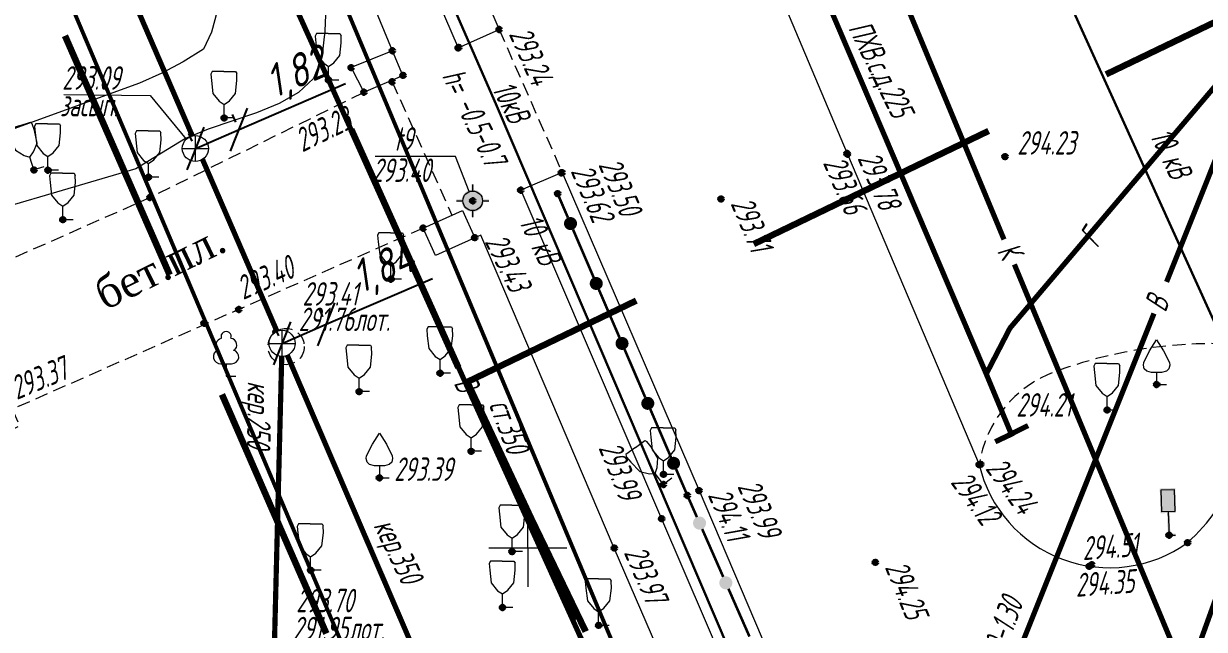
# Model space of a CAD drawing. Header units: metres. Extents: x 1687 to 3282, y 1191 to 1671.
# Drawn here: x 1969.23 to 2014.5, y 1292.29 to 1315.51 of the extents above; entities that cross this region are included whole.
import ezdxf

# ---------------------------------------------------------------- set-up
doc = ezdxf.new("R2010")
doc.units = ezdxf.units.M
doc.set_wipeout_variables(frame=1)
for name, pattern in [('COMMUN', [6, 5, -1]), ('DASHED', [0.75, 0.5, -0.25]), ('DASHEDX2', [1.5, 1, -0.5])]:
    doc.linetypes.add(name, pattern=pattern)
for name, color, linetype, lineweight, transparency in [('51361800', 7, 'Continuous', 18, 0.65), ('71133100', 7, 'Continuous', 18, 0.65), ('71133200', 7, 'Continuous', 18, 0.65), ('71133300', 7, 'Continuous', 18, 0.65), ('82211000', 7, 'Continuous', 18, 0.65), ('Commun', 7, 'Continuous', 18, 0.65), ('ELE_SKLAD', 7, 'Continuous', 18, 0.65), ('GEO_POINTS', 7, 'Continuous', 18, 0.65), ('Grid', 7, 'Continuous', 18, 0.65), ('Otm', 7, 'Continuous', 18, 0.65), ('R_Поверхность6_CNT-MIN', 7, 'Continuous', 18, 0.65), ('Sit', 7, 'Continuous', 18, 0.65), ('Text', 7, 'Continuous', 18, 0.65), ('Text_com', 7, 'Continuous', 18, 0.65), ('Us_znak', 7, 'Continuous', 18, 0.65), ('Us_znak_fon', 7, 'Continuous', 18, 0.65)]:
    doc.layers.add(name, color=color, linetype=linetype, lineweight=lineweight, transparency=transparency)
doc.styles.add('eskd', font='ESKD1.shx', dxfattribs={"width": 1.2, "oblique": 15})
doc.styles.get("Standard").update_dxf_attribs({"font": 'GOST_0.TTF', "oblique": 15})
doc.styles.add('style1', font='times.ttf', dxfattribs={"height": 1})
doc.linetypes.add('KABELww_500', pattern='A,0.0001,-0.4,[131,ltypeshp.shx,S=0.4,R=90,X=0.4,Y=-0.4],0.2,[131,ltypeshp.shx,S=0.2,R=90,X=0.4,Y=-0.2],3.6,[131,ltypeshp.shx,S=0.2,R=-90,X=-0.4,Y=0.2],0.2,[131,ltypeshp.shx,S=0.4,R=-90,X=-0.4,Y=0.4],-0.8,4,-0.4', length=9.6001)
doc.linetypes.add('ПОДЗ_ЛИНИИ_СВЯЗИ', pattern='A,4.8,-0.2,[133,ltypeshp.shx,S=0.2,R=0,X=-0.2,Y=0],-0.2,4.8,-2', length=12)
doc.dimstyles.new('ISO-25', dxfattribs={"dimtxt": 2.5, "dimasz": 2.5, "dimexe": 1.25, "dimexo": 0.625, "dimtad": 1, "dimtxsty": 'Standard', "dimcen": 2.5, "dimadec": 0, "dimazin": 0, "dimtfac": 1, "dimtmove": 0, "dimatfit": 3, "dimfxl": 1, "dimarcsym": 0})

# ---------------------------------------------------------------- blocks, each defined once
blk = doc.blocks.new('71133200')
for p, q in [((-0.9241449999999998, 3.560442), (-1.024145, 3.360442)), ((-1.024145, 3.360442), (-0.977382, 2.864397)), ((-0.977382, 2.864397), (-0.8618989999999997, 1.88241)), ((-0.02414499999999986, 3.560442), (-0.9241449999999998, 3.560442)), ((-0.02414499999999986, 3.560442), (0.875855, 3.560442)), ((0.8618990000000002, 1.88241), (0.9759740000000008, 2.864397)), ((0.875855, 3.560442), (0.9581639999999996, 3.395824)), ((0.9759740000000008, 2.864397), (0.9581639999999996, 3.395824)), ((-0.8618989999999997, 1.88241), (-0.3746159999999996, 1.28565)), ((0.4013749999999998, 1.321765000000001), (0.8618990000000002, 1.88241)), ((-0.3746159999999996, 1.28565), (0, 1.039723)), ((0, 1.039723), (0.4013749999999998, 1.321765000000001)), ((0, 0), (0, 1.039723)), ((0.7999999999999998, 0), (0, 0))]:
    blk.add_line(p, q)
at = {"style": 'eskd', "oblique": 14.99997778074544}
blk.add_attdef('Z', (1.873004, -0.2393559999999995), '', height=2, dxfattribs=at)
blk = doc.blocks.new('71133300')
for p, q in [((0, 0.9100000000000001), (0, 0)), ((0, 0), (0.7600000000000016, 0))]:
    blk.add_line(p, q)
blk.add_lwpolyline([(0, 0.9100000000000001), (-0.384999999999998, 0.9100000000000001), (-0.759999999999998, 1.03), (-0.9499999999999993, 1.21), (-1.009999999999998, 1.470000000000001), (-0.9899999999999984, 1.69), (-0.5399999999999991, 2.569999999999999), (0, 3.42), (0.5400000000000027, 2.569999999999999), (0.990000000000002, 1.69), (1.010000000000002, 1.470000000000001), (0.9500000000000011, 1.21), (0.7600000000000016, 1.03), (0.3850000000000016, 0.9100000000000001)], close=True)
at = {"style": 'eskd', "oblique": 15}
blk.add_attdef('Z', (1.770349589240578, -0.6904754853755968), '', height=2, dxfattribs=at)
blk = doc.blocks.new('71133100')
for p, q in [((-0.3900000000000006, 0.9599999999999795), (0.4299999999999926, 0.9599999999999795)), ((0, 0.9599999999999795), (0, 0)), ((0, 0), (0.75, 0))]:
    blk.add_line(p, q)
for centre, radius, start, end in [((-0.2600000000000051, 2.379999999999995), 0.52, 101.0899999999998, 227.21), ((0.009999999999990905, 3.039999999999992), 0.39, 339.5199999999999, 198.6199999999998), ((0.3299999999999983, 2.399999999999977), 0.5, 301.8700000000003, 85.62000000000019), ((-0.439004260884488, 1.495301853522051), 0.5375402235824269, 107.1058163821727, 275.2305686856806), ((0.4599999999999937, 1.47999999999999), 0.52, 267.0399999999998, 76.69999999999958)]:
    blk.add_arc(centre, radius, start, end)
at = {"style": 'eskd', "oblique": 14.99997778074544}
blk.add_attdef('Z', (1.702494000000002, -0.1733319999999878), '', height=2, dxfattribs=at)
blk = doc.blocks.new('*U54')
at = {"layer": '82211000', "linetype": 'Continuous', "ltscale": 0.5}
for points in [[(5192401.538921407, 4968912.651807163, 1), (5192401.736544342, 4968912.19251948, 1)], [(5192402.527036077, 4968910.355368748, 1), (5192402.724659012, 4968909.896081066, 1)], [(5192403.515150747, 4968908.058930332, 1), (5192403.712773682, 4968907.599642649, 1)], [(5192404.503265417, 4968905.762491915, 1), (5192404.700888352, 4968905.303204233, 1)], [(5192405.491380087, 4968903.4660535, 1), (5192405.689003021, 4968903.006765817, 1)], [(5192406.486491691, 4968901.172660722, 1), (5192406.687976303, 4968900.715053956, 1)], [(5192407.493914742, 4968898.884626895, 1), (5192407.695399353, 4968898.427020129, 1)]]:
    blk.add_hatch(color=256, dxfattribs=at).paths.add_polyline_path(points, flags=0)
at = {"layer": '82211000', "linetype": 'Continuous', "ltscale": 0.5, "flags": 128}
blk.add_lwpolyline([(5192401.14367554, 4968913.57038253, 0.1, 0.1, 0), (5192401.538921407, 4968912.651807164, 0, 0, 0)], format="xyseb", dxfattribs=at)
at = {"layer": '82211000', "linetype": 'Continuous', "ltscale": 0.5, "const_width": 0.1}
for points in [[(5192401.736544342, 4968912.19251948), (5192402.527036077, 4968910.355368747)], [(5192402.724659012, 4968909.896081064), (5192403.515150747, 4968908.058930331)], [(5192403.712773682, 4968907.599642647), (5192404.503265417, 4968905.762491915)], [(5192404.700888352, 4968905.303204232), (5192405.491380087, 4968903.466053499)], [(5192406.687976303, 4968900.715053956), (5192407.493914744, 4968898.884626894)], [(5192407.695399354, 4968898.427020129), (5192408.501337796, 4968896.596593067)]]:
    blk.add_lwpolyline(points, dxfattribs=at)
at = {"layer": '82211000', "linetype": 'Continuous', "ltscale": 0.5}
blk.add_lwpolyline([(5192405.689003021, 4968903.006765815, 0.1, 0.1, 0), (5192406.12142362, 4968902.00179412, 0.1, 0.1, 0), (5192406.486491692, 4968901.172660721, 0, 0, 0)], format="xyseb", dxfattribs=at)
blk = doc.blocks.new('51361800a')
at = {"style": 'eskd', "oblique": 15}
for tag, p in [('Z', (1.722340248429532, 1.399999999999949)), ('Z1', (1.722340248429532, -1.000000000000057)), ('Z2', (1.722340248429532, -3.400000000000063))]:
    blk.add_attdef(tag, p, '', height=2, dxfattribs=at)
at = {"color": 7}
blk.add_wipeout([(-0.09849140335716426, 1), (-0.2916892406750923, 0.9615705608064609), (-0.4736776240550874, 0.8861885042161126), (-0.6374628419841171, 0.7767507203889776), (-0.7767507203889779, 0.6374628419841168), (-0.886188504216113, 0.4736776240550866), (-0.9615705608064608, 0.2916892406750913), (-1, 0.09849140335716333), (-1, -0.09849140335716555), (-0.9615705608064604, -0.29168924067509416), (-0.8861885042161118, -0.47367762405508906), (-0.7767507203889766, -0.6374628419841184), (-0.6374628419841155, -0.7767507203889794), (-0.47367762405508557, -0.886188504216114), (-0.29168924067509006, -0.9615705608064617), (-0.0984914033571616, -1.0000000000000002), (0.09849140335716737, -0.9999999999999996), (0.29168924067509533, -0.96157056080646), (0.47367762405509045, -0.8861885042161108), (0.6374628419841197, -0.7767507203889754), (0.7767507203889802, -0.637462841984114), (0.8861885042161145, -0.47367762405508373), (0.9615705608064623, -0.2916892406750884), (1, -0.09849140335715978), (0.9999999999999994, 0.0984914033571691), (0.9615705608064595, 0.29168924067509705), (0.8861885042161098, 0.47367762405509195), (0.7767507203889744, 0.6374628419841213), (0.6374628419841127, 0.7767507203889812), (0.47367762405508246, 0.8861885042161153), (0.29168924067508656, 0.9615705608064626), (0.09849140335715804, 1.0000000000000009)], dxfattribs=at)
for p, q in [((0, -1), (0, 1)), ((-1, 0), (1, 0))]:
    blk.add_line(p, q)
blk.add_circle((0, 0), 1)
blk = doc.blocks.new('GRID')
at = {"layer": 'Grid', "color": 104}
blk.add_line((-1.500000000000909, 0), (1.500000000000909, 0), dxfattribs=at)
for points in [[(0, 0), (0, 1.500000000000909)], [(0, 0), (0, -1.500000000000909)]]:
    blk.add_lwpolyline(points, dxfattribs=at)
blk = doc.blocks.new('ZNAK')
at = {"layer": 'Us_znak_fon', "true_color": 0xffffff}
blk.add_hatch(color=7, dxfattribs=at).paths.add_polyline_path([(0.2999999999963592, 1.799999999956343), (-0.299999999996361, 1.799999999956343), (-0.299999999996361, 0.8499999999650765), (-0.04999999999999893, 0.8499999999650747), (-0.04999999999999893, -0.04999999999999982), (0.249999999996362, -0.04999999999999938), (0.2499999999963602, 0.04999999999999982), (0.04999999999999893, 0.04999999999999982), (0.04999999999999893, 0.8499999999650765), (0.299999999996361, 0.8499999999650747)])
at = {"layer": 'Us_znak', "color": 0, "linetype": 'Continuous', "lineweight": -2, "ltscale": 10}
blk.add_lwpolyline([(-0.249999999996362, 1.749999999956344), (0.249999999996362, 1.749999999956344), (0.249999999996362, 0.8999999999650754), (-0.249999999996362, 0.8999999999650754)], close=True, dxfattribs=at)
at = {"layer": 'Us_znak', "linetype": 'DASHEDX2', "ltscale": 10}
blk.add_lwpolyline([(0, 0.8999999999650754), (0, 0), (0.249999999996362, 0)], dxfattribs=at)
blk = doc.blocks.new('POINT')
at = {"layer": 'Us_znak', "linetype": 'Continuous', "lineweight": -2}
h = blk.add_hatch(color=0, dxfattribs=at)
edge = h.paths.add_edge_path()
edge.add_arc((0, 0), 0.05, 0, 360)
at = {"layer": 'Us_znak_fon', "linetype": 'Continuous', "true_color": 0xffffff}
blk.add_hatch(color=7, dxfattribs=at).paths.add_polyline_path([(-0.422048575401277, 0.05000000000291038, -0.3467079223857262), (-0.0499999999992724, 0.422048575404915), (-0.04999999999563443, 0.625000000007276), (0.05000000000291038, 0.625), (0.0499999999992724, 0.422048575404915, -0.3467079223857263), (0.422048575401277, 0.05000000000291038), (0.625, 0.05000000000291038), (0.625, -0.04999999999563443), (0.422048575401277, -0.05000000000291038, -0.3467079223857263), (0.0499999999992724, -0.422048575404915), (0.0499999999992724, -0.624999999992724), (-0.04999999999563443, -0.624999999992724), (-0.0499999999992724, -0.422048575404915, -0.3467079223857263), (-0.422048575401277, -0.05000000000291038), (-0.625, -0.04999999999563443), (-0.625, 0.05000000000291038)])
at = {"layer": 'Us_znak', "color": 0, "linetype": 'Continuous', "lineweight": -2}
for p, q in [((0, 0.375), (0, 0.625)), ((-0.625, 0), (-0.375, 0)), ((0.375, 0), (0.625, 0)), ((0, -0.625), (0, -0.375))]:
    blk.add_line(p, q, dxfattribs=at)
for radius in [0.375, 0.05]:
    blk.add_circle((0, 0), radius, dxfattribs=at)
blk = doc.blocks.new('*D195')
at = {"color": 0, "lineweight": -2, "transparency": 16777216}
for p, q in [((1994.878021777976, 1277.372650207735), (2000.017787112835, 1275.899160295257)), ((1994.296077266961, 1277.323165878184), (1989.47889601566, 1275.00300963092))]:
    blk.add_line(p, q, dxfattribs=at)
blk.add_arc((1994.577622634659, 1277.458769919153), 5.03430841433405, 219.980542680695, 329.7401066435711, dxfattribs=at)
at = {"color": 0, "transparency": 16777216}
for points in [[(1998.734409958873, 1275.003697106101), (1999.117588042078, 1274.840033830859), (1999.416988826202, 1276.071399718093)], [(1990.544998441815, 1274.111083147668), (1990.895041452647, 1274.337094213059), (1990.041986751059, 1275.274217712858)]]:
    blk.add_solid(points, dxfattribs=at)
at = {"layer": 'Defpoints', "color": 0, "transparency": 16777216}
for p in [(2084.220923617706, 1320.634738177579, 292.9877410647957), (1992.438224675386, 1278.072101677782, 291.130416387827), (1994.577622634659, 1277.458769919153, 291.1930625278905), (1994.577622634659, 1277.458769919153, 291.1930625278905), (1993.006291408853, 1272.675969548091)]:
    blk.add_point(p, dxfattribs=at)
at = {"color": 0, "transparency": 16777216, "insert": (1994.924732790867, 1273.37669278573), "char_height": 1.25, "attachment_point": 5, "rotation": 4.860324662134145}
blk.add_mtext('138°', dxfattribs=at)
blk = doc.blocks.new('*D196')
at = {"color": 0, "lineweight": -2, "transparency": 16777216}
blk.add_line((1994.878021777977, 1277.372650207736), (1995.279183186492, 1277.257643539101), dxfattribs=at)
for start, end in [(344.0032352776352, 113.4264241310712), (144.5401193410968, 175.6538145511223), (281.775844857584, 312.8895400676096)]:
    blk.add_arc((1992.438224675387, 1278.072101677782), 2.3303996889566, start, end, dxfattribs=at)
at = {"color": 0, "transparency": 16777216}
for points in [[(1990.409001871637, 1279.58598655676), (1990.671124149198, 1279.262099195602), (1991.511725093891, 1280.210409708861)], [(1993.846733264389, 1276.47371439155), (1994.201796132377, 1276.255674324391), (1994.678384899859, 1277.429882961937)]]:
    blk.add_solid(points, dxfattribs=at)
at = {"layer": 'Defpoints', "color": 0, "transparency": 16777216}
for p in [(1968.318069133726, 1333.740040806636, 289.5427828782886), (1994.511954921093, 1279.135307009941), (1992.438224675387, 1278.072101677782, 291.130416387827), (1992.438224675387, 1278.072101677782, 291.130416387827), (1994.57762263466, 1277.458769919154, 291.1930625278905)]:
    blk.add_point(p, dxfattribs=at)
at = {"color": 0, "transparency": 16777216, "insert": (1994.594408413443, 1280.527715667159), "char_height": 1.25, "attachment_point": 5, "rotation": 318.71482970435045}
blk.add_mtext('129°', dxfattribs=at)
blk = doc.blocks.new('_Oblique')
at = {"color": 0, "linetype": 'ByBlock', "lineweight": -2}
blk.add_line((-0.5, -0.5), (0.5, 0.5), dxfattribs=at)
blk = doc.blocks.new('*D201')
at = {"color": 0, "lineweight": -2, "transparency": 16777216}
for p, q in [((1980.828988292252, 1303.984202493025), (1984.909045640133, 1305.740676509087)), ((1980.705420456773, 1304.27123426833), (1980.581852621294, 1304.558266043636)), ((1979.012541375052, 1303.5424459534), (1978.888973539573, 1303.829477728706)), ((1979.136109210531, 1303.255414178095), (1980.828988292252, 1303.984202493025))]:
    blk.add_line(p, q, dxfattribs=at)
at = {"layer": 'Defpoints', "color": 0, "transparency": 16777216}
for p in [(1980.828988292252, 1303.984202493024), (1980.828988292252, 1303.984202493025), (1979.136109210531, 1303.255414178095, 293.413288501)]:
    blk.add_point(p, dxfattribs=at)
at = {"color": 0, "lineweight": -2, "transparency": 16777216, "xscale": 1.25, "yscale": 1.25, "zscale": 1.25}
for p, rotation in [((1980.828988292252, 1303.984202493025), 23.29198840564688), ((1979.136109210531, 1303.255414178095), 203.2919884056469)]:
    blk.add_blockref('_Oblique', p, dxfattribs=dict(at, rotation=rotation))
at = {"color": 0, "transparency": 16777216, "insert": (1983.035306659722, 1306.056780030522), "char_height": 1.25, "attachment_point": 5, "rotation": 23.29198840564688}
blk.add_mtext('1,84', dxfattribs=at)
blk = doc.blocks.new('*D202')
at = {"color": 0, "lineweight": -2, "transparency": 16777216}
for p, q in [((1977.486158108223, 1311.445481588231), (1981.567817754037, 1313.214008806337)), ((1977.361917137634, 1311.732222640798), (1977.237676167044, 1312.018963693365)), ((1975.81527715547, 1310.721511757433), (1977.486158108223, 1311.445481588231)), ((1975.69103618488, 1311.008252809999), (1975.566795214291, 1311.294993862566))]:
    blk.add_line(p, q, dxfattribs=at)
at = {"layer": 'Defpoints', "color": 0, "transparency": 16777216}
for p in [(1977.486158108223, 1311.445481588231), (1977.486158108223, 1311.445481588231), (1975.81527715547, 1310.721511757433, 293.0906641544)]:
    blk.add_point(p, dxfattribs=at)
at = {"color": 0, "lineweight": -2, "transparency": 16777216, "xscale": 1.25, "yscale": 1.25, "zscale": 1.25}
for p, rotation in [((1977.486158108223, 1311.445481588231), 23.42642413108008), ((1975.81527715547, 1310.721511757433), 203.4264241310801)]:
    blk.add_blockref('_Oblique', p, dxfattribs=dict(at, rotation=rotation))
at = {"color": 0, "transparency": 16777216, "insert": (1979.690474833317, 1313.524472611933), "char_height": 1.25, "attachment_point": 5, "rotation": 23.426424131080072}
blk.add_mtext('1,82', dxfattribs=at)

msp = doc.modelspace()

# ---------------------------------------------------------------- linework, layer by layer
at = {"color": 192, "linetype": 'ПОДЗ_ЛИНИИ_СВЯЗИ', "lineweight": 60, "ltscale": 0.4, "const_width": 0.15, "flags": 128}
for points, elevation in [([(1947.97291465288, 1370.624596554286), (1988.709690229017, 1274.585269747733), (2003.908030525762, 1258.353701247333), (2021.278813751395, 1216.797030316166)], 290.4811040063), ([(1971.987581194359, 1338.976477750077), (2001.171832085568, 1269.507340902894)], 290.0736905923)]:
    msp.add_lwpolyline(points, dxfattribs=dict(at, elevation=elevation))
at = {"color": 1, "linetype": 'DASHED', "lineweight": 100, "ltscale": 20}
msp.add_lwpolyline([(2006.385132074112, 1258.715658786497), (2122.079421577799, 1314.381579205547), (2118.985719964127, 1329.923072999681), (2124.914248789292, 1330.826617994089), (2122.595311962614, 1357.58632897906), (2114.366964533563, 1363.415910577096), (1986.232794556433, 1301.764583277311), (2006.385132074112, 1258.715658786497)], dxfattribs=at)
at = {"layer": 'Commun', "color": 1, "linetype": 'KABELww_500', "lineweight": 30, "flags": 128}
msp.add_lwpolyline([(1902.299659994412, 1508.452588409617), (1907.246930196862, 1496.627560992225), (1915.093959021363, 1478.44932114376), (1925.832826772686, 1453.741136848426), (1943.820481869373, 1411.453930345795), (1947.766960008982, 1402.431950218475), (1954.319795808736, 1387.493199938408), (1973.028921464439, 1345.147971390246), (1987.375446612928, 1312.338856543845), (2001.279044277016, 1279.81035333915), (2013.18455156682, 1252.155268741271), (2013.18455156682, 1252.155268741271)], dxfattribs=at)
at = {"layer": 'Commun', "color": 106, "linetype": 'COMMUN', "ltscale": 0.7, "const_width": 0.2, "flags": 128}
for points, elevation in [([(1918.769665178824, 1458.569052572793), (1942.400369947757, 1406.525521620608), (1971.096070677954, 1335.054204639478), (1995.998675351943, 1280.023163822911)], 288.0145352524), ([(2013.055168996546, 1305.608792927547), (2020.932640467751, 1325.307215502917)], 285.3805965715), ([(1999.649311212804, 1272.086075318477), (2012.572125949878, 1304.400894417859)], 285.3805965715)]:
    msp.add_lwpolyline(points, dxfattribs=dict(at, elevation=elevation))
at = {"layer": 'Commun', "color": 4, "linetype": 'COMMUN', "ltscale": 0.7, "const_width": 0.2, "flags": 128}
msp.add_lwpolyline([(2041.274957746248, 1346.472578775569), (2033.759440565463, 1344.818365428097), (2024.631463443841, 1324.564075544908), (2007.04906605089, 1303.837856786757), (2006.140062633883, 1302.0824896176), (1993.054121128264, 1332.723663418054), (1973.571371221896, 1377.655443182646), (1961.29811085293, 1407.187208011246)], dxfattribs=at)
at = {"layer": 'Commun', "color": 1, "linetype": 'KABELww_500', "lineweight": 30, "elevation": 289.9860894092836, "flags": 128}
msp.add_lwpolyline([(1971.025144696217, 1406.711180497392), (2003.64764146598, 1328.863008105627), (2023.376852629687, 1285.359616633936), (2047.403977079298, 1235.447773729882)], dxfattribs=at)
at = {"layer": 'Commun', "color": 32, "linetype": 'COMMUN', "ltscale": 0.7, "const_width": 0.2, "flags": 128}
for points, elevation in [([(1989.027441120687, 1349.959780511877), (2006.820473326351, 1307.236343695282)], 289.2825711226045), ([(2007.218414116632, 1306.280834932311), (2013.833207313884, 1290.3978366912), (2015.840978961419, 1295.970390141441)], 289.2825711226045), ([(1979.123215614799, 1302.755414178095), (1978.843701205197, 1291.736364243052)], 293.413288501)]:
    msp.add_lwpolyline(points, dxfattribs=dict(at, elevation=elevation))
for points in [[(1973.369037076812, 1316.571756467654), (1975.693518059309, 1311.207802784129)], [(1976.085548103768, 1310.303157397046), (1978.940318868476, 1303.715511262848)], [(1979.336743952687, 1302.797323708854), (1996.183466524798, 1263.632866145543), (2001.723892562072, 1251.526788119658)]]:
    msp.add_lwpolyline(points, dxfattribs=at)
at = {"layer": 'GEO_POINTS', "lineweight": 60}
for centre in [(1987.462436885554, 1315.280835117645, 293.241284794), (1983.36852277534, 1314.464336997329, 293.1728073756), (1985.887249995935, 1314.573017507291, 293.2124393982), (1985.908297236058, 1314.595640437177, 293.2039330648), (1981.788104375805, 1313.819910427055, 293.2084970847), (1983.772388925757, 1313.52320922768, 293.2045231408), (1980.918965735454, 1313.344085307292, 293.2726164188), (1983.356726645473, 1313.27874909757, 293.2993456313), (1982.274542035516, 1312.879615657463, 293.227604366), (1976.917434325423, 1311.891581017024, 293.0859789017), (1975.81527715547, 1310.721511757432, 293.0906641544), (2000.800309235211, 1310.529022757395, 293.7842189168), (2000.815900915283, 1310.503605707048, 293.6557673807), (2006.86005062608, 1310.411966717302, 294.2316189108), (1969.621528025697, 1309.900091857149, 292.9009296091), (1970.157094855774, 1309.892614617444, 292.888123665), (1974.014540845509, 1309.621765316895, 293.1465852656), (1989.843387056123, 1309.787957497372, 293.6244263859), (1989.877076975982, 1309.7994475369, 293.4998814086), (1988.286564446035, 1309.126404936856, 293.421305104), (1989.702691225316, 1308.992678067147, 293.5586734876), (1974.069412895459, 1308.844507497235, 293.3035829108), (1986.44577991588, 1308.717697916984, 293.4016049163), (1995.9713138053, 1308.789536946884, 293.7050780779), (1970.727717095967, 1307.991826436913, 293.0966547339), (1984.546998885441, 1307.671355187393, 293.4642401582), (1986.524862695466, 1307.302175537183, 293.4319224548), (1983.312773175518, 1305.714719376958, 294.9544255453), (1977.474121335875, 1304.55141264709, 293.404166217), (1976.143182785231, 1304.027559807024, 293.4209146096), (1978.901761845666, 1303.701052046812, 293.413288501), (1985.195016385968, 1302.112846587284, 292.8053530803), (1982.092902625892, 1301.404584886937, 293.5488134516), (2012.671970735285, 1301.679053627386, 293.2635785756), (2010.778122675586, 1300.70046094755, 294.2065367186), (1986.388857335764, 1299.119972547016, 292.9390555984), (2005.868449555691, 1298.608172157279, 294.1155232833), (2005.922411605697, 1298.618935456931, 294.240645099), (1993.762540075909, 1298.231826196856, 294.0076184811), (1982.8692359058, 1298.101165807306, 293.390409515), (1993.758344295416, 1297.847601957119, 293.9751017767), (1994.680439305473, 1297.424089657574, 294.0400513512), (1995.128207035344, 1297.612874737441, 293.9864799502), (1993.689398245867, 1296.533087057493, 293.9882604752), (2013.150783395376, 1295.902529177687, 294.5010272087), (1991.874697376024, 1295.411529207102, 293.9666843399), (2013.86301051544, 1295.617611627526, 294.4103973823), (1987.957540915329, 1295.273431277334, 293.9132429638), (1980.231652545724, 1294.558598727419, 293.6591725431), (2001.887670485284, 1294.859770547098, 294.2478666915), (2010.086783626098, 1294.713181077002, 294.3464620201), (2010.189326215516, 1294.770676397218, 294.5145212635), (1987.589768645335, 1293.134020797408, 293.9191954667), (1991.276658825557, 1292.447286476812, 293.9064105822)]:
    msp.add_circle(centre, 0.06, dxfattribs=at)
at = {"layer": 'R_Поверхность6_CNT-MIN', "color": 32, "flags": 128}
for points, elevation in [([(1977.577429042179, 1328.262141512207), (1976.908553905766, 1323.3727909424), (1976.832167736236, 1321.260535039439), (1976.823371200803, 1317.934429947718), (1976.764021573569, 1316.909846244811), (1976.641202313806, 1315.979895282968), (1976.43375687858, 1315.176121311693), (1976.120528725888, 1314.53006857863), (1975.338831067997, 1314.043252352125), (1974.522471720334, 1313.608116442769), (1973.671450683828, 1313.224660850561), (1965.603868616726, 1310.294060191571), (1963.724911972861, 1309.779138206004), (1962.87194094805, 1309.635476991034), (1962.092020532097, 1309.587913365534), (1961.122040892001, 1309.695948224946), (1960.270539489556, 1309.959840421996), (1957.919140834342, 1311.018701013609), (1956.036344750765, 1311.469604354783), (1955.198842002991, 1311.817291953101), (1954.553634560648, 1312.281174494385), (1953.99587668756, 1312.847944075673), (1953.525568382795, 1313.517600697896)], 292.5), ([(1982.247871949318, 1317.195361908025), (1981.575919731501, 1317.641162884853), (1981.048138265479, 1317.579847451731), (1980.848015027102, 1317.106050683617), (1980.781970314662, 1315.222286483704), (1980.658863023836, 1314.210687821231), (1980.335606335643, 1313.399621372542), (1979.769784945976, 1312.868242972962), (1979.022717138733, 1312.444171187899), (1978.15481838582, 1312.091637148022), (1976.298189932461, 1311.458106806002), (1975.430291177686, 1311.105572764262), (1973.529670366067, 1309.944093735388), (1965.608306724559, 1307.623488328851), (1959.95083649734, 1304.830501653685), (1959.227463484723, 1304.603406269534), (1958.667176360245, 1304.553409810609), (1957.935973226074, 1304.875247713609), (1957.605496074985, 1305.632243690512)], 293)]:
    msp.add_lwpolyline(points, dxfattribs=dict(at, elevation=elevation))
at = {"layer": 'Sit', "flags": 128}
for points, elevation in [([(1945.570666575785, 1440.506940897054), (1949.244624895956, 1431.903167876846), (1954.350449975561, 1419.96995101726), (1964.979260715637, 1394.945720226935), (1972.920500455405, 1376.197526317521), (1979.150627816077, 1361.49604445739), (1983.98854445571, 1350.074876517489), (1988.954205675963, 1338.547257237567), (1996.460950145479, 1320.824407007045), (2000.800309235211, 1310.529022757395)], 287.5901884135), ([(1983.36852277534, 1314.464336997329), (1979.288515465315, 1324.323658287025), (1973.752647625263, 1337.065809897578), (1968.395184201169, 1349.239390901721)], 293.1728073756), ([(1970.819322875682, 1349.265610527678), (1975.693027296084, 1337.97428775715), (1981.322788815926, 1325.158912067733), (1985.887249995935, 1314.573017507291), (1987.462436885554, 1315.280835117645)], 291.6632446723), ([(1983.36852277534, 1314.464336997329), (1981.788104375805, 1313.819910427055), (1982.274542035516, 1312.879615657463), (1983.772388925757, 1313.52320922768), (1983.36852277534, 1314.464336997329)], 293.1728073756), ([(1986.316080880332, 1309.069554649725), (1985.781149431113, 1310.420984680264), (1982.7126609301, 1310.420984680264)], 293.4016049163), ([(1989.877076975982, 1309.7994475369), (1988.286564446035, 1309.126404936856), (1993.689398245867, 1296.533087057493), (2005.599965075943, 1268.818136677577), (2013.343470365721, 1251.076766567736)], 293.4998814086), ([(1989.877076975982, 1309.7994475369), (1995.128207035344, 1297.612874737441), (2000.215048805791, 1285.674608737661), (2000.215048805791, 1285.674608737661)], 293.4998814086), ([(1996.608290345389, 1284.444157367072), (1991.874697376024, 1295.411529207102), (1986.7547747772, 1307.40036125338), (1986.524862695466, 1307.302175537183)], 293.9698570304)]:
    msp.add_lwpolyline(points, dxfattribs=dict(at, elevation=elevation))
for points, elevation in [([(1968.395184185337, 1349.239390897064, -0.2131985840067816), (1972.414324795808, 1348.573715547531, -0.0984424456199513), (1973.638832105305, 1347.361431437044), (1979.100799906048, 1334.554516647442), (1987.462436885554, 1315.280835117645)], 291.487561954), ([(2000.815900915283, 1310.503605707048), (2005.868449555691, 1298.608172157279, 0.5338019170293786), (2013.86301051544, 1295.617611627526, 0.119514518942107), (2015.735711745899, 1298.327153517364), (2017.517276056092, 1303.034265647142), (2022.150259315948, 1316.250977307058), (2024.339943725597, 1322.148234707734), (2025.692409805934, 1325.688884847297), (2030.684915686007, 1339.935395537375), (2032.178096245955, 1343.676476357005)], 293.6557673807)]:
    msp.add_lwpolyline(points, format="xyb", dxfattribs=dict(at, elevation=elevation))
at = {"layer": 'Sit', "linetype": 'DASHED', "flags": 128}
for points, elevation in [([(1987.462436885554, 1315.280835117645), (1989.877076975982, 1309.7994475369)], 291.487561954), ([(1983.356726645473, 1313.27874909757), (1985.652668469566, 1308.168070656679)], 293.2993456313), ([(1959.319065705854, 1302.32039374715), (1974.069412895459, 1308.844507497235), (1982.274542035516, 1312.879615657463)], 293.2061101947), ([(1984.546998885441, 1307.671355187393), (1977.474121335875, 1304.55141264709), (1968.784239815529, 1300.72529767683), (1969.072853962872, 1300.087565857417), (1963.300902584549, 1297.332766781061)], 293.4642401582)]:
    msp.add_lwpolyline(points, dxfattribs=dict(at, elevation=elevation))
at = {"layer": 'Sit', "flags": 128}
msp.add_lwpolyline([(1970.77333742937, 1312.791995755828), (1974.077820504996, 1312.74796569018), (1975.45813003553, 1311.075065147563)], dxfattribs=at)
at = {"layer": 'Sit', "elevation": 293.4642401582, "flags": 128}
msp.add_lwpolyline([(1984.546998885441, 1307.671355187393), (1986.054721957054, 1308.348690789624), (1986.524862695466, 1307.302175537183), (1985.017139623854, 1306.624839934952)], close=True, dxfattribs=at)
at = {"layer": 'Sit', "linetype": 'DASHED', "elevation": 293.6557673807, "flags": 128}
msp.add_lwpolyline([(2017.517276056092, 1303.034265647142, 0.127421174970375), (2008.776020060274, 1302.168408246211, 0.2734015870348133), (2005.868449555691, 1298.608172157279, -3.71800644882494)], format="xyb", dxfattribs=at)
at = {"layer": 'Sit', "color": 4, "linetype": 'COMMUN', "ltscale": 0.7, "const_width": 0.2, "elevation": 287.9057074377, "flags": 128}
msp.add_lwpolyline([(2007.746119719911, 1300.102992048918), (2006.486254144441, 1299.482365297585), (2007.10351587085, 1299.772409229039), (2006.140062633883, 1302.0824896176)], dxfattribs=at)
at = {"layer": 'Sit', "linetype": 'DASHED'}
msp.add_circle((1979.292223661188, 1303.131205477252, 293.413288501), 0.6931117504850425, dxfattribs=at)

# ---------------------------------------------------------------- block references
at = {"layer": '71133100', "color": 7, "xscale": 0.5, "yscale": 0.5, "zscale": 0.5}
msp.add_blockref('71133100', (1976.986947518754, 1301.995796760975, 293.4209146096), dxfattribs=at)
at = {"layer": '71133200', "color": 7, "xscale": 0.5, "yscale": 0.5, "zscale": 0.5}
for p in [(1980.918965735454, 1313.344085307292, 293.2726164188), (1976.917434325423, 1311.891581017024, 293.0859789017), (1970.157094855774, 1309.892614617444, 292.888123665), (1974.014540845509, 1309.621765316895, 293.1465852656), (1970.727717095967, 1307.991826436913, 293.0966547339), (1983.312773175518, 1305.714719376958, 294.9544255453), (1985.195016385968, 1302.112846587284, 292.8053530803), (1982.092902625892, 1301.404584886937, 293.5488134516), (2010.778122675586, 1300.70046094755, 294.2065367186), (1986.388857335764, 1299.119972547016, 292.9390555984), (1993.762540075909, 1298.231826196856, 294.0076184811), (1987.957540915329, 1295.273431277334, 293.9132429638), (1980.231652545724, 1294.558598727419, 293.6591725431), (1987.589768645335, 1293.134020797408, 293.9191954667), (1991.276658825557, 1292.447286476812, 293.9064105822)]:
    msp.add_blockref('71133200', p, dxfattribs=at)
for p, rotation in [((1969.621528025697, 1309.900091857149, 292.9009296091), 18.09025995664966), ((1993.758344295416, 1297.847601957119, 293.9751017767), 36.63933476542403)]:
    msp.add_blockref('71133200', p, dxfattribs=dict(at, rotation=rotation))
at = {"layer": '71133300', "color": 7, "xscale": 0.5, "yscale": 0.5, "zscale": 0.5}
for p in [(2012.671970735285, 1301.679053627386, 293.2635785756), (1982.8692359058, 1298.101165807306, 293.390409515)]:
    msp.add_blockref('71133300', p, dxfattribs=at)
at = {"layer": '82211000', "color": 7}
msp.add_blockref('*U54', (-5190411.440984314, -4967604.577704463), dxfattribs=at)
at = {"layer": 'Grid', "color": 7, "linetype": 'Continuous'}
msp.add_blockref('GRID', (1988.559015685673, 1295.422295537277), dxfattribs=at)
at = {"layer": 'Sit', "color": 7, "linetype": 'Continuous'}
msp.add_blockref('POINT', (1986.44577991588, 1308.717697916984, 293.4016049163), dxfattribs=at)
at = {"layer": 'Sit', "color": 7, "linetype": 'Continuous', "rotation": 1.88529729028304}
msp.add_blockref('ZNAK', (2013.150783395376, 1295.902529177687, 294.5010272087), dxfattribs=at)

# ---------------------------------------------------------------- texts
at = {"layer": 'ELE_SKLAD', "oblique": 13, "width": 0.8}
msp.add_text('t9', height=0.9, dxfattribs=at).set_placement((1983.435754446294, 1310.635795999749, 293.4642401582))
at = {"layer": 'Otm', "oblique": 13, "width": 0.8}
for s, height, rotation, p in [('293.24', 0.9, 293.7742692266756, (1987.821313803065, 1315.111107810832, 293.241284794)), ('293.23', 0.9, 26.00080009767416, (1979.91307138836, 1310.565369059763, 293.227604366)), ('293.78', 0.9, 293.0132084320274, (2001.189790513347, 1310.353413983679, 293.7842189168)), ('293.62', 0.8999999999999999, 292.9051927016897, (1990.192075349371, 1309.858881714254, 293.6244263859)), ('293.50', 0.8999999999999999, 292.9051927016897, (1991.254236927237, 1310.102547757759, 293.4998814086)), ('293.66', 0.9, 293.0132084320274, (1999.868239182028, 1310.175700365065, 293.6557673807)), ('293.71', 0.9, 292.6291976668482, (1996.326727234739, 1308.612671759411, 293.7050780779)), ('293.43', 0.9, 296.6161204182123, (1986.891713226195, 1307.15044983892, 293.4319224548)), ('293.40', 0.9, 23.80292854651429, (1977.643669111635, 1304.910374417401, 293.404166217)), ('293.37', 0.8999999999999999, 22.55497901751214, (1968.96156524213, 1301.080481704756, 293.3672155438)), ('293.99', 0.8999999999999999, 291.7360987408811, (1991.26269900145, 1299.252147440298, 293.9882604752)), ('294.24', 0.9, 305.9975322757164, (2006.083457489479, 1298.449579785078, 294.240645099)), ('294.12', 0.9, 305.9975322757164, (2004.747391566615, 1297.924311783596, 294.1155232833)), ('293.99', 0.9, 293.0786371148702, (1996.58629490992, 1297.777605996898, 293.9864799502)), ('294.11', 0.9, 293.0786371148702, (1995.453502550702, 1297.44393260727, 293.9864799502)), ('294.51', 0.9, 4.195073836001025, (2009.84988173468, 1294.943328566349, 294.5145212635)), ('293.97', 0.9, 293.3453593134084, (1992.232293689604, 1295.23912016718, 293.9666843399)), ('294.25', 0.9, 292.1960795957079, (2002.241736789215, 1294.680223750382, 294.2478666915)), ('294.35', 0.9, 4.195073836001025, (2009.587616494838, 1293.53843453849, 294.3464620201))]:
    msp.add_text(s, height=height, rotation=rotation, dxfattribs=at).set_placement(p)
for s, p in [('293.09', (1970.703936514426, 1312.974296813331, 293.0906641544)), ('засып.', (1970.621636978331, 1311.954398689291, 293.0906641544)), ('294.23', (2007.331675857286, 1310.488086380496, 294.2316189108)), ('293.40', (1982.599067546408, 1309.43960646583, 581.4787754106001)), ('294.21', (2007.295953301694, 1300.447585471406, 294.2065367186)), ('293.39', (1983.437891072575, 1297.984224093578, 293.390409515))]:
    msp.add_text(s, height=0.9, dxfattribs=at).set_placement(p)
at = {"layer": 'Text', "style": 'style1'}
msp.add_text('бет.пл.', height=1.2, rotation=26.11623981300464, dxfattribs=at).set_placement((1972.338175178486, 1304.500460618607, -289.3138132528))
at = {"layer": 'Text_com', "oblique": 13, "width": 0.8}
for s, height, rotation, p in [('ПХВ.с.д.225', 0.8999999999999996, 296.1627779534845, (2000.831224696692, 1315.334831903188, 856.2146904571)), ('10кВ', 0.8999999999999996, 296.6455345826059, (1987.169054825771, 1313.009404304868, 278.0210018881164)), ('Г', 0.8999999999999998, 57.25248894234071, (2010.397320900093, 1306.86926030597, 282.8994380216)), ('К', 0.9, 300.358562666744, (2006.528599935565, 1306.786746316089, 286.7711242837)), ('В', 0.8999999999999999, 69.81964901416914, (2013.017733978088, 1304.409930831252, 282.8994380216)), ('В', 0.8999999999999999, 296.7577928196764, (1985.703878408279, 1301.729032240308, 282.8994380216)), ('кер.250', 0.8999999999999996, 269.243884781944, (1977.823040961269, 1301.808377000003, 588.7478365209)), ('ст.350', 0.8999999999999999, 290.4517144712257, (1987.057512002047, 1300.903366681619, 277.6722970272)), ('кер.350', 0.8999999999999998, 295.654840107252, (1982.629135875944, 1296.272531127988, 568.0070912974)), ('h=-1.20-1.30', 0.9, 70.13284365018296, (2006.170780829135, 1289.423163908965, 6.565950497195558))]:
    msp.add_text(s, height=height, rotation=rotation, dxfattribs=at).set_placement(p)
at = {"layer": 'Text_com', "color": 1, "oblique": 13, "width": 0.8}
for s, p in [('h= -0.5-0.7', (1985.245276832003, 1313.506379900931, 278.7245201747956)), ('10 кВ ', (2012.398801741171, 1311.216512178502, 568.0070912974)), ('10 кВ ', (1988.208432158436, 1307.910284961074, 568.0070912974))]:
    msp.add_text(s, height=0.8999999999999998, rotation=295.654840107252, dxfattribs=at).set_placement(p)
at = {"layer": 'Text_com', "oblique": 13, "width": 0.8}
for s, p in [('293.41', (1979.919689458776, 1304.701604235417, 293.413288501)), ('291.76лот.', (1979.776977091077, 1303.726951014682, 293.413288501)), ('293.70', (1979.676829879153, 1292.948918517179, 293.7031842528)), ('291.95лот.', (1979.544681127164, 1291.87770789346, 293.7031842528))]:
    msp.add_text(s, height=0.9, dxfattribs=at).set_placement(p)

# ---------------------------------------------------------------- dimensions: what is measured, and where the dimension line sits
dim = msp.add_angular_dim_2l(base=(1993.006291408853, 1272.675969548091), line1=((1994.57762263466, 1277.458769919153, 291.1930625278905), (1992.438224675387, 1278.072101677782, 291.130416387827)), line2=((2084.220923617706, 1320.634738177579, 292.9877410647957), (1994.57762263466, 1277.458769919153, 291.1930625278905)), dimstyle='ISO-25', override={"dimscale": 0.5})
dim.commit()
dim.dimension.update_dxf_attribs({"geometry": '*D195', "text_midpoint": (1994.924732790866, 1273.37669278573)})

# ---------------------------------------------------------------- next in the draw order: block references
at = {"layer": '51361800', "color": 7, "xscale": 0.5, "yscale": 0.5, "zscale": 0.5}
for p in [(1975.811683426592, 1310.721511757432, 293.0906641544), (1979.136109210532, 1303.255414178095, 293.413288501)]:
    msp.add_blockref('51361800a', p, dxfattribs=at)

# ---------------------------------------------------------------- next in the draw order: linework, layer by layer
at = {"color": 1, "linetype": 'DASHED', "lineweight": 100, "ltscale": 20, "elevation": 285.2372943764}
msp.add_lwpolyline([(1893.229301624912, 1509.098993793561), (1892.76744017655, 1507.798116933054), (1885.178642399378, 1504.635426758024), (1904.581877582608, 1457.032642817479), (1923.034641607716, 1411.410605727531, 0.08096452923003163), (1932.733244031649, 1395.018525303773), (1946.73800546745, 1370.001795209323), (1987.877507046777, 1276.047602887696), (1997.46691229987, 1250.614044993695), (2000.514917716204, 1242.774779208741), (2011.526845683274, 1247.296524391751), (1997.309959424416, 1278.70000311595), (1985.902408046435, 1302.33440818703), (1971.16728038807, 1335.054204639478), (1942.354811325399, 1406.625858516863), (1918.562831993378, 1459.024575562647), (1904.728157449209, 1491.05697472893), (1908.843330311072, 1497.805200713799), (1903.00685715409, 1512.848513319157), (1893.229301624912, 1509.098993793561)], format="xyb", dxfattribs=at)

# ---------------------------------------------------------------- next in the draw order: dimensions: what is measured, and where the dimension line sits
dim = msp.add_angular_dim_2l(base=(1994.511954921093, 1279.135307009941), line1=((1994.57762263466, 1277.458769919153, 291.1930625278905), (1992.438224675387, 1278.072101677782, 291.130416387827)), line2=((1992.438224675387, 1278.072101677782, 291.130416387827), (1968.318069133726, 1333.740040806636, 289.5427828782886)), dimstyle='ISO-25', override={"dimscale": 0.5})
dim.commit()
dim.dimension.update_dxf_attribs({"geometry": '*D196', "text_midpoint": (1994.594408413443, 1280.527715667159)})
for p1, p2, distance, picture, middle in [((1975.81527715547, 1310.721511757432, 293.0906641544), (1977.486158108223, 1311.445481588231), 0, '*D202', (1979.690474833317, 1313.524472611933)), ((1979.136109210532, 1303.255414178095, 293.413288501), (1980.828988292252, 1303.984202493024), 8.353684706545761e-13, '*D201', (1983.035306659722, 1306.056780030522))]:
    dim = msp.add_aligned_dim(p1=p1, p2=p2, distance=distance, dimstyle='ISO-25', override={"dimscale": 0.5, "dimblk1": 'Oblique', "dimblk2": 'Oblique', "dimsah": 1})
    dim.commit()
    dim.dimension.update_dxf_attribs({"geometry": picture, "text_midpoint": middle})

doc.saveas('drawing.dxf')
